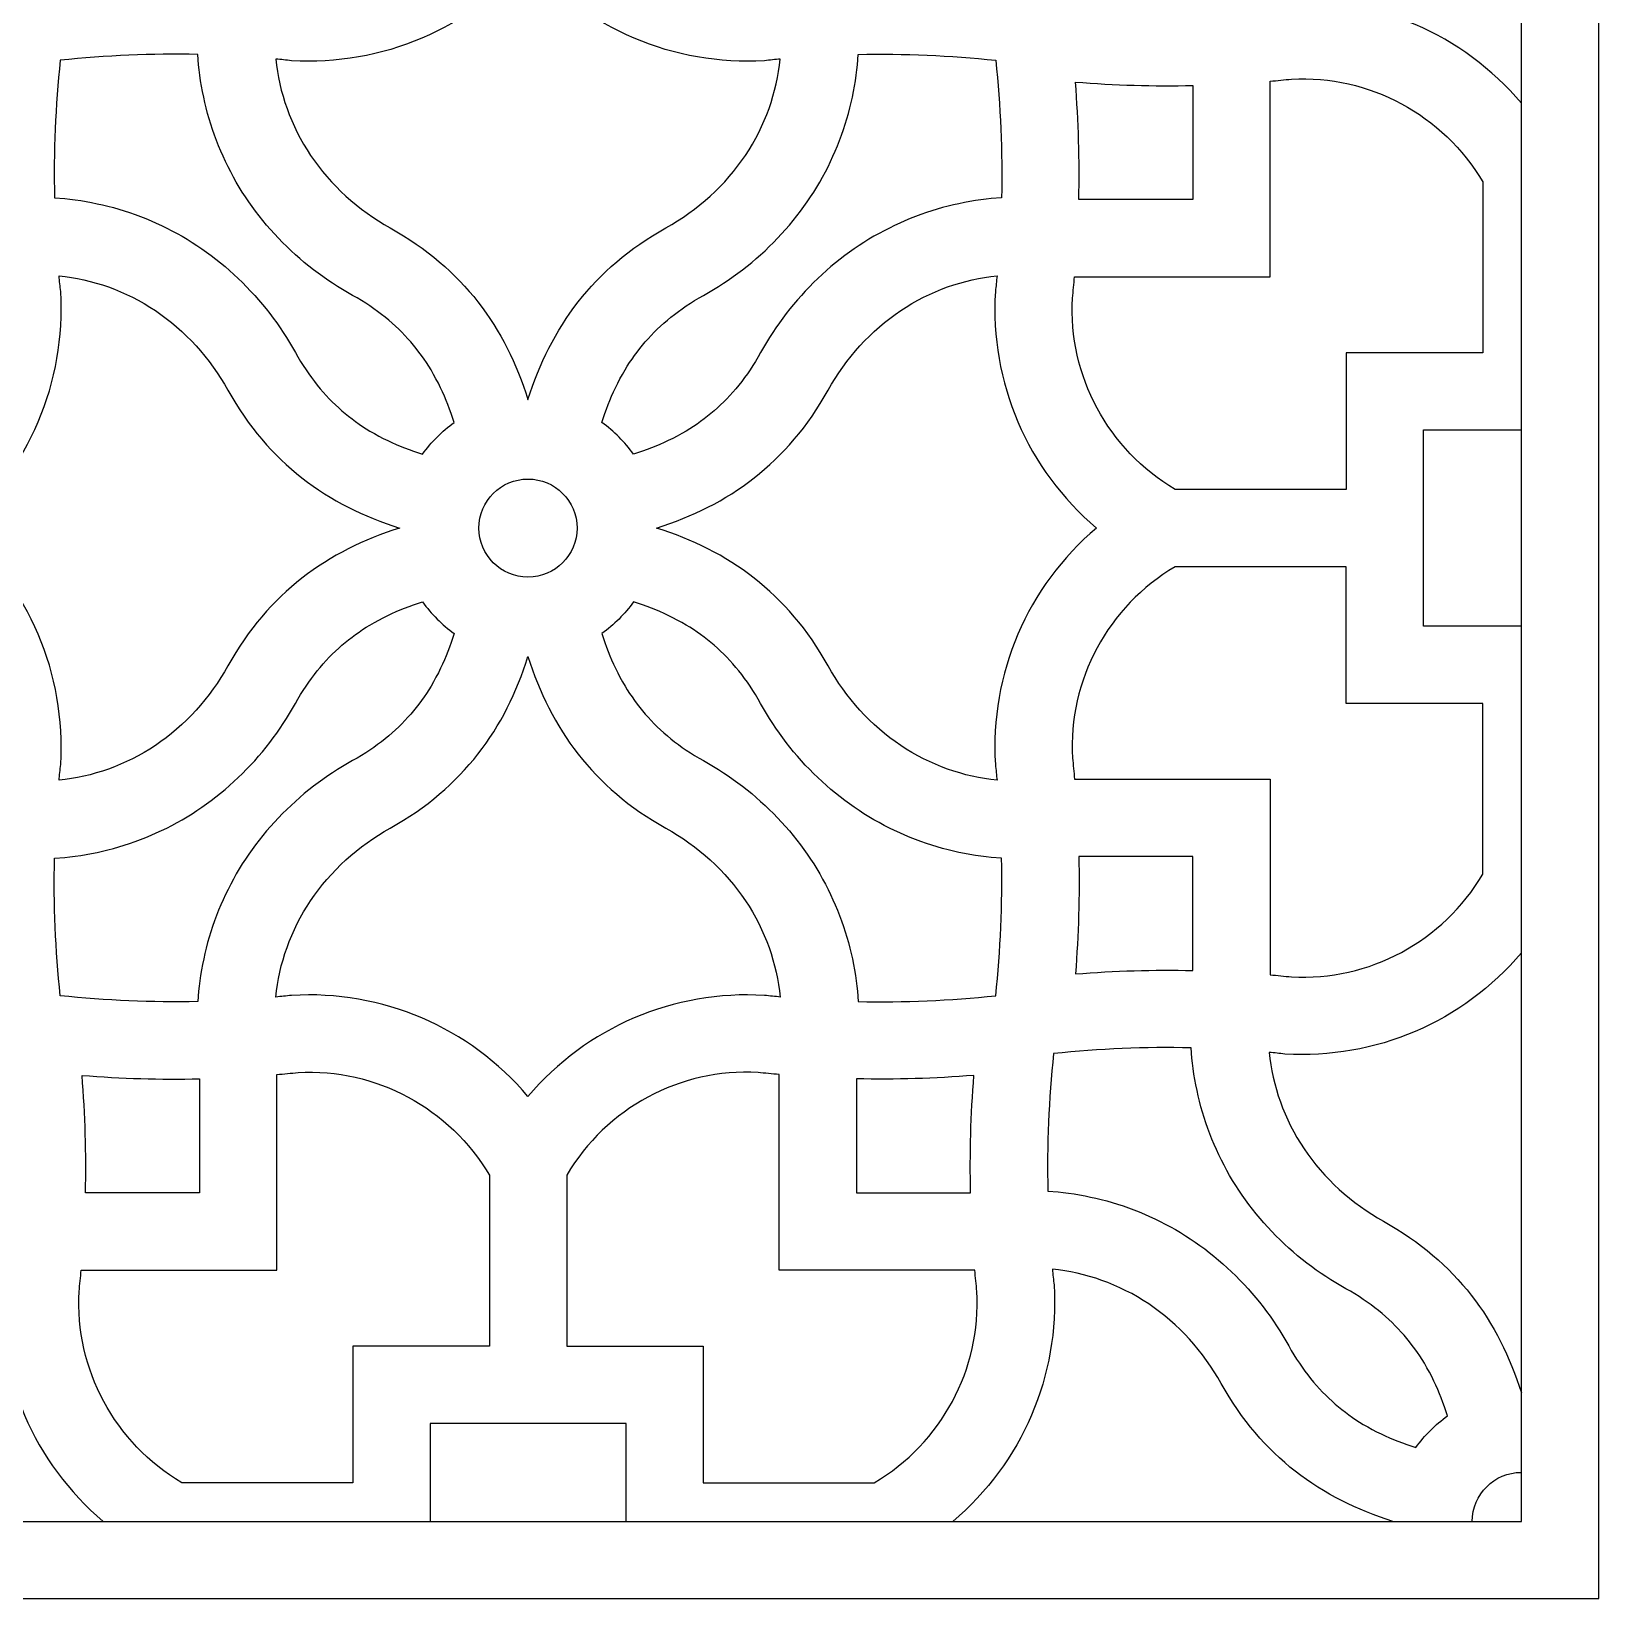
# Model space of a CAD drawing. Extents: x 195 to 842, y 474 to 1122.
# Drawn here: x 596.4 to 842.2, y 474.1 to 720 of the extents above; entities that cross this region are included whole.
import ezdxf

# ---------------------------------------------------------------- set-up
doc = ezdxf.new("R2010")
doc.units = 0
doc.layers.add('LAYER_01', color=7, linetype='CONTINUOUS')

msp = doc.modelspace()

# ---------------------------------------------------------------- linework, layer by layer
at = {"layer": 'LAYER_01'}
for points in [[(194.74, 474.12), (842.23, 474.12), (842.23, 1121.61), (194.74, 1121.61)], [(206.86, 486.24), (830.1, 486.24), (830.1, 1109.48), (206.86, 1109.48)]]:
    msp.add_lwpolyline(points, close=True, dxfattribs=at)
for points in [[(674.29, 731.23, -0.237112), (637.21, 715.36, 0.003722), (634.72, 715.62), (634.84, 714.65), (634.99, 713.67), (635.16, 712.7), (635.37, 711.72), (635.6, 710.75), (635.87, 709.78), (636.17, 708.82), (636.49, 707.86), (636.85, 706.91), (637.24, 705.96), (637.66, 705.03), (638.1, 704.1), (638.58, 703.18), (639.09, 702.28), (639.63, 701.39), (640.2, 700.51), (640.79, 699.65), (641.42, 698.8), (642.07, 697.98), (642.75, 697.17), (643.45, 696.37), (644.18, 695.6), (644.94, 694.85), (645.71, 694.12), (646.52, 693.41), (647.34, 692.73), (648.18, 692.07), (649.05, 691.43), (649.93, 690.82), (650.83, 690.23), (651.75, 689.67), (652.68, 689.13), (653.74, 688.52), (654.77, 687.9), (655.78, 687.26), (656.75, 686.6), (657.7, 685.93), (658.62, 685.24), (659.51, 684.54), (660.38, 683.82), (661.23, 683.08), (662.04, 682.33), (662.84, 681.56), (663.61, 680.78), (664.35, 679.98), (665.07, 679.17), (665.77, 678.35), (666.44, 677.51), (667.09, 676.65), (667.72, 675.78), (668.33, 674.9), (668.91, 674), (669.47, 673.09), (670.01, 672.17), (670.53, 671.23), (671.03, 670.28), (671.51, 669.31), (671.96, 668.33), (672.4, 667.34), (672.82, 666.34), (673.22, 665.32), (673.6, 664.29), (673.95, 663.25), (674.29, 662.2), (674.63, 663.25), (674.99, 664.29), (675.37, 665.32), (675.77, 666.34), (676.19, 667.34), (676.62, 668.33), (677.08, 669.31), (677.56, 670.28), (678.06, 671.23), (678.58, 672.17), (679.12, 673.09), (679.68, 674), (680.26, 674.9), (680.87, 675.78), (681.5, 676.65), (682.15, 677.51), (682.82, 678.35), (683.52, 679.17), (684.24, 679.98), (684.98, 680.78), (685.75, 681.56), (686.55, 682.33), (687.36, 683.08), (688.21, 683.82), (689.08, 684.54), (689.97, 685.24), (690.89, 685.93), (691.84, 686.6), (692.81, 687.26), (693.82, 687.9), (694.85, 688.52), (695.91, 689.13), (696.84, 689.67), (697.76, 690.23), (698.66, 690.82), (699.54, 691.43), (700.4, 692.07), (701.25, 692.73), (702.07, 693.41), (702.87, 694.12), (703.65, 694.85), (704.41, 695.6), (705.14, 696.37), (705.84, 697.17), (706.52, 697.98), (707.17, 698.8), (707.8, 699.65), (708.39, 700.51), (708.96, 701.39), (709.5, 702.28), (710.01, 703.18), (710.49, 704.1), (710.93, 705.03), (711.35, 705.96), (711.74, 706.91), (712.1, 707.86), (712.42, 708.82), (712.72, 709.78), (712.98, 710.75), (713.22, 711.72), (713.43, 712.7), (713.6, 713.67), (713.75, 714.65), (713.87, 715.62, 0.003722), (711.37, 715.36, -0.237112)], [(600.02, 693.85), (601.64, 693.72), (602.45, 693.63), (603.26, 693.53), (604.13, 693.41), (604.99, 693.27), (605.85, 693.11), (606.71, 692.93), (607.56, 692.74), (608.41, 692.54), (609.26, 692.31), (610.1, 692.07), (610.96, 691.81), (611.81, 691.53), (612.66, 691.24), (613.5, 690.93), (614.34, 690.6), (615.17, 690.25), (615.99, 689.89), (616.8, 689.51), (617.62, 689.11), (618.44, 688.69), (619.24, 688.26), (620.04, 687.81), (620.82, 687.34), (621.6, 686.86), (622.37, 686.37), (623.13, 685.86), (623.88, 685.33), (624.62, 684.78), (625.35, 684.22), (626.07, 683.64), (626.78, 683.05), (627.48, 682.45), (628.17, 681.83), (628.85, 681.2), (629.51, 680.55), (630.16, 679.9), (630.79, 679.23), (631.42, 678.54), (632.03, 677.85), (632.63, 677.14), (633.21, 676.43), (633.78, 675.7), (634.33, 674.97), (634.87, 674.22), (635.4, 673.47), (635.91, 672.71), (636.4, 671.93), (636.89, 671.15), (637.35, 670.36), (637.81, 669.57), (638.2, 668.88), (638.61, 668.19), (639.03, 667.52), (639.47, 666.85), (639.89, 666.24), (640.33, 665.64), (640.78, 665.04), (641.24, 664.46), (641.69, 663.91), (642.16, 663.37), (642.63, 662.85), (643.12, 662.33), (643.6, 661.84), (644.09, 661.37), (644.6, 660.9), (645.11, 660.44), (645.63, 660.01), (646.15, 659.58), (646.69, 659.17), (647.23, 658.76), (647.79, 658.37), (648.35, 657.99), (648.92, 657.62), (649.5, 657.27), (650.19, 656.87), (650.88, 656.48), (651.58, 656.12), (652.29, 655.76), (652.95, 655.46), (653.6, 655.17), (654.26, 654.89), (654.93, 654.62), (655.63, 654.35), (656.34, 654.1), (657.76, 653.63, -0.087587), (662.72, 658.59), (662.25, 660.01), (662, 660.72), (661.73, 661.42), (661.46, 662.08), (661.18, 662.75), (660.89, 663.4), (660.58, 664.05), (660.23, 664.77), (659.86, 665.47), (659.48, 666.16), (659.08, 666.85), (658.72, 667.43), (658.36, 668), (657.98, 668.56), (657.58, 669.12), (657.18, 669.66), (656.77, 670.2), (656.34, 670.72), (655.9, 671.24), (655.45, 671.75), (654.98, 672.26), (654.51, 672.75), (654.02, 673.23), (653.5, 673.72), (652.98, 674.19), (652.44, 674.66), (651.89, 675.11), (651.31, 675.57), (650.71, 676.02), (650.11, 676.45), (649.5, 676.88), (648.83, 677.31), (648.16, 677.74), (647.47, 678.15), (646.78, 678.54), (645.98, 678.99), (645.19, 679.46), (644.41, 679.95), (643.64, 680.44), (642.88, 680.95), (642.13, 681.48), (641.38, 682.02), (640.65, 682.57), (639.92, 683.14), (639.2, 683.72), (638.5, 684.32), (637.8, 684.93), (637.12, 685.55), (636.45, 686.19), (635.79, 686.84), (635.15, 687.5), (634.52, 688.18), (633.9, 688.87), (633.3, 689.56), (632.7, 690.28), (632.13, 691), (631.57, 691.73), (631.02, 692.47), (630.49, 693.22), (629.98, 693.98), (629.48, 694.75), (629, 695.53), (628.54, 696.31), (628.09, 697.11), (627.66, 697.91), (627.24, 698.73), (626.84, 699.55), (626.46, 700.36), (626.1, 701.18), (625.75, 702.01), (625.42, 702.85), (625.11, 703.69), (624.82, 704.54), (624.54, 705.39), (624.27, 706.25), (624.04, 707.09), (623.81, 707.94), (623.61, 708.79), (623.42, 709.64), (623.24, 710.5), (623.08, 711.36), (622.94, 712.22), (622.82, 713.09), (622.71, 713.9), (622.63, 714.71), (622.49, 716.33, 0.032077), (600.93, 715.42, 0.032077)], [(748.57, 693.85), (746.95, 693.72), (746.14, 693.63), (745.33, 693.53), (744.46, 693.41), (743.6, 693.27), (742.74, 693.11), (741.88, 692.93), (741.03, 692.74), (740.18, 692.54), (739.33, 692.31), (738.49, 692.07), (737.63, 691.81), (736.78, 691.53), (735.93, 691.24), (735.09, 690.93), (734.25, 690.6), (733.42, 690.25), (732.6, 689.89), (731.79, 689.51), (730.97, 689.11), (730.15, 688.69), (729.35, 688.26), (728.55, 687.81), (727.77, 687.34), (726.99, 686.86), (726.22, 686.37), (725.46, 685.86), (724.71, 685.33), (723.97, 684.78), (723.24, 684.22), (722.52, 683.64), (721.8, 683.05), (721.11, 682.45), (720.42, 681.83), (719.74, 681.2), (719.08, 680.55), (718.43, 679.9), (717.79, 679.23), (717.17, 678.54), (716.56, 677.85), (715.96, 677.14), (715.38, 676.43), (714.81, 675.7), (714.26, 674.97), (713.72, 674.22), (713.19, 673.47), (712.68, 672.71), (712.19, 671.93), (711.7, 671.15), (711.23, 670.36), (710.78, 669.57), (710.39, 668.88), (709.98, 668.19), (709.56, 667.52), (709.12, 666.85), (708.7, 666.24), (708.26, 665.64), (707.81, 665.04), (707.35, 664.46), (706.9, 663.91), (706.43, 663.37), (705.96, 662.85), (705.47, 662.33), (704.99, 661.84), (704.5, 661.37), (703.99, 660.9), (703.48, 660.44), (702.96, 660.01), (702.44, 659.58), (701.9, 659.17), (701.36, 658.76), (700.8, 658.37), (700.24, 657.99), (699.67, 657.62), (699.09, 657.27), (698.4, 656.87), (697.71, 656.48), (697.01, 656.12), (696.29, 655.76), (695.64, 655.46), (694.99, 655.17), (694.33, 654.89), (693.66, 654.62), (692.96, 654.35), (692.25, 654.1), (690.83, 653.63, 0.087587), (685.87, 658.59), (686.34, 660.01), (686.59, 660.72), (686.86, 661.42), (687.13, 662.08), (687.41, 662.75), (687.7, 663.4), (688, 664.05), (688.36, 664.77), (688.72, 665.47), (689.11, 666.16), (689.51, 666.85), (689.87, 667.43), (690.23, 668), (690.61, 668.56), (691.01, 669.12), (691.41, 669.66), (691.82, 670.2), (692.25, 670.72), (692.69, 671.24), (693.14, 671.75), (693.61, 672.26), (694.08, 672.75), (694.57, 673.23), (695.09, 673.72), (695.61, 674.19), (696.15, 674.66), (696.7, 675.11), (697.28, 675.57), (697.88, 676.02), (698.48, 676.45), (699.09, 676.88), (699.76, 677.31), (700.43, 677.74), (701.12, 678.15), (701.81, 678.54), (702.6, 678.99), (703.39, 679.46), (704.18, 679.95), (704.95, 680.44), (705.71, 680.95), (706.46, 681.48), (707.21, 682.02), (707.94, 682.57), (708.67, 683.14), (709.38, 683.72), (710.09, 684.32), (710.78, 684.93), (711.47, 685.55), (712.14, 686.19), (712.79, 686.84), (713.44, 687.5), (714.07, 688.18), (714.69, 688.87), (715.29, 689.56), (715.88, 690.28), (716.46, 691), (717.02, 691.73), (717.57, 692.47), (718.1, 693.22), (718.61, 693.98), (719.1, 694.75), (719.59, 695.53), (720.05, 696.31), (720.5, 697.11), (720.93, 697.91), (721.35, 698.73), (721.75, 699.55), (722.13, 700.36), (722.49, 701.18), (722.84, 702.01), (723.17, 702.85), (723.48, 703.69), (723.77, 704.54), (724.05, 705.39), (724.31, 706.25), (724.55, 707.09), (724.78, 707.94), (724.98, 708.79), (725.17, 709.64), (725.35, 710.5), (725.51, 711.36), (725.65, 712.22), (725.77, 713.09), (725.87, 713.9), (725.96, 714.71), (726.09, 716.33, -0.032077), (747.66, 715.42, -0.032077)], [(824.04, 669.55), (802.61, 669.55), (802.61, 648.12), (775.81, 648.12, -0.280109), (759.69, 678.13, 0.004613), (760.02, 681.44), (790.72, 681.44), (790.72, 712.14, 0.004613), (794.03, 712.47, -0.280109), (824.04, 696.35)], [(760.69, 693.57, 0.02556), (760.16, 712, 0.02556), (778.59, 711.47), (778.59, 693.57)], [(600.99, 679.13, -0.003722), (600.73, 681.63), (601.7, 681.51), (602.68, 681.36), (603.65, 681.19), (604.63, 680.98), (605.6, 680.74), (606.57, 680.48), (607.53, 680.18), (608.49, 679.86), (609.44, 679.5), (610.39, 679.11), (611.32, 678.69), (612.25, 678.24), (613.16, 677.77), (614.07, 677.26), (614.96, 676.72), (615.84, 676.15), (616.7, 675.56), (617.54, 674.93), (618.37, 674.28), (619.18, 673.6), (619.97, 672.9), (620.75, 672.17), (621.5, 671.41), (622.23, 670.63), (622.94, 669.83), (623.62, 669.01), (624.28, 668.16), (624.92, 667.3), (625.53, 666.42), (626.12, 665.52), (626.68, 664.6), (627.22, 663.66), (627.83, 662.61), (628.45, 661.58), (629.09, 660.57), (629.75, 659.6), (630.42, 658.65), (631.11, 657.73), (631.81, 656.83), (632.53, 655.97), (633.27, 655.12), (634.02, 654.31), (634.79, 653.51), (635.57, 652.74), (636.37, 652), (637.18, 651.28), (638, 650.58), (638.84, 649.91), (639.7, 649.26), (640.57, 648.63), (641.45, 648.02), (642.35, 647.44), (643.26, 646.88), (644.18, 646.34), (645.12, 645.82), (646.07, 645.32), (647.04, 644.84), (648.01, 644.38), (649, 643.95), (650.01, 643.53), (651.03, 643.13), (652.06, 642.75), (653.1, 642.39), (654.15, 642.05), (653.1, 641.71), (652.06, 641.36), (651.03, 640.98), (650.01, 640.58), (649, 640.16), (648.01, 639.72), (647.04, 639.27), (646.07, 638.79), (645.12, 638.29), (644.18, 637.77), (643.26, 637.23), (642.35, 636.67), (641.45, 636.08), (640.57, 635.48), (639.7, 634.85), (638.84, 634.2), (638, 633.53), (637.18, 632.83), (636.37, 632.11), (635.57, 631.36), (634.79, 630.6), (634.02, 629.8), (633.27, 628.99), (632.53, 628.14), (631.81, 627.27), (631.11, 626.38), (630.42, 625.46), (629.75, 624.51), (629.09, 623.54), (628.45, 622.53), (627.83, 621.5), (627.22, 620.44), (626.68, 619.51), (626.12, 618.59), (625.53, 617.69), (624.92, 616.81), (624.28, 615.94), (623.62, 615.1), (622.94, 614.28), (622.23, 613.47), (621.5, 612.69), (620.75, 611.94), (619.97, 611.21), (619.18, 610.5), (618.37, 609.83), (617.54, 609.17), (616.7, 608.55), (615.84, 607.95), (614.96, 607.39), (614.07, 606.85), (613.16, 606.34), (612.25, 605.86), (611.32, 605.42), (610.39, 605), (609.44, 604.61), (608.49, 604.25), (607.53, 603.93), (606.57, 603.63), (605.6, 603.36), (604.63, 603.13), (603.65, 602.92), (602.68, 602.75), (601.7, 602.6), (600.73, 602.48, -0.003722), (600.99, 604.97, 0.237112), (585.12, 642.05, 0.237112)], [(763.47, 642.05, 0.237112), (747.6, 604.97, -0.003722), (747.86, 602.48), (746.89, 602.6), (745.91, 602.75), (744.94, 602.92), (743.96, 603.13), (742.99, 603.36), (742.02, 603.63), (741.06, 603.93), (740.1, 604.25), (739.15, 604.61), (738.2, 605), (737.27, 605.42), (736.34, 605.86), (735.42, 606.34), (734.52, 606.85), (733.63, 607.39), (732.75, 607.95), (731.89, 608.55), (731.05, 609.17), (730.22, 609.83), (729.41, 610.5), (728.61, 611.21), (727.84, 611.94), (727.09, 612.69), (726.36, 613.47), (725.65, 614.28), (724.97, 615.1), (724.31, 615.94), (723.67, 616.81), (723.06, 617.69), (722.47, 618.59), (721.91, 619.51), (721.37, 620.44), (720.76, 621.5), (720.14, 622.53), (719.5, 623.54), (718.84, 624.51), (718.17, 625.46), (717.48, 626.38), (716.78, 627.27), (716.06, 628.14), (715.32, 628.99), (714.57, 629.8), (713.8, 630.6), (713.02, 631.36), (712.22, 632.11), (711.41, 632.83), (710.59, 633.53), (709.75, 634.2), (708.89, 634.85), (708.02, 635.48), (707.14, 636.08), (706.24, 636.67), (705.33, 637.23), (704.41, 637.77), (703.47, 638.29), (702.52, 638.79), (701.55, 639.27), (700.58, 639.72), (699.58, 640.16), (698.58, 640.58), (697.56, 640.98), (696.53, 641.36), (695.49, 641.71), (694.44, 642.05), (695.49, 642.39), (696.53, 642.75), (697.56, 643.13), (698.58, 643.53), (699.58, 643.95), (700.58, 644.38), (701.55, 644.84), (702.52, 645.32), (703.47, 645.82), (704.41, 646.34), (705.33, 646.88), (706.24, 647.44), (707.14, 648.02), (708.02, 648.63), (708.89, 649.26), (709.75, 649.91), (710.59, 650.58), (711.41, 651.28), (712.22, 652), (713.02, 652.74), (713.8, 653.51), (714.57, 654.31), (715.32, 655.12), (716.06, 655.97), (716.78, 656.83), (717.48, 657.73), (718.17, 658.65), (718.84, 659.6), (719.5, 660.57), (720.14, 661.58), (720.76, 662.61), (721.37, 663.66), (721.91, 664.6), (722.47, 665.52), (723.06, 666.42), (723.67, 667.3), (724.31, 668.16), (724.97, 669.01), (725.65, 669.83), (726.36, 670.63), (727.09, 671.41), (727.84, 672.17), (728.61, 672.9), (729.41, 673.6), (730.22, 674.28), (731.05, 674.93), (731.89, 675.56), (732.75, 676.15), (733.63, 676.72), (734.52, 677.26), (735.42, 677.77), (736.34, 678.24), (737.27, 678.69), (738.2, 679.11), (739.15, 679.5), (740.1, 679.86), (741.06, 680.18), (742.02, 680.48), (742.99, 680.74), (743.96, 680.98), (744.94, 681.19), (745.91, 681.36), (746.89, 681.51), (747.86, 681.63, -0.003722), (747.6, 679.13, 0.237112)], [(824.04, 614.55), (802.61, 614.55), (802.61, 635.99), (775.81, 635.99, 0.280109), (759.69, 605.98, -0.004613), (760.02, 602.67), (790.72, 602.67), (790.72, 571.97, -0.004613), (794.03, 571.64, 0.280109), (824.04, 587.76)], [(600.02, 590.25), (601.64, 590.39), (602.45, 590.47), (603.26, 590.58), (604.13, 590.7), (604.99, 590.84), (605.85, 591), (606.71, 591.17), (607.56, 591.37), (608.41, 591.57), (609.26, 591.79), (610.1, 592.03), (610.96, 592.3), (611.81, 592.57), (612.66, 592.87), (613.5, 593.18), (614.34, 593.51), (615.17, 593.86), (615.99, 594.22), (616.8, 594.6), (617.62, 595), (618.44, 595.41), (619.24, 595.85), (620.04, 596.3), (620.82, 596.76), (621.6, 597.24), (622.37, 597.74), (623.13, 598.25), (623.88, 598.78), (624.62, 599.33), (625.35, 599.89), (626.07, 600.46), (626.78, 601.06), (627.48, 601.66), (628.17, 602.28), (628.85, 602.91), (629.51, 603.55), (630.16, 604.21), (630.79, 604.88), (631.42, 605.56), (632.03, 606.26), (632.63, 606.96), (633.21, 607.68), (633.78, 608.41), (634.33, 609.14), (634.87, 609.88), (635.4, 610.64), (635.91, 611.4), (636.4, 612.17), (636.89, 612.95), (637.35, 613.74), (637.81, 614.54), (638.2, 615.23), (638.61, 615.92), (639.03, 616.59), (639.47, 617.25), (639.89, 617.87), (640.33, 618.47), (640.78, 619.07), (641.24, 619.65), (641.69, 620.2), (642.16, 620.74), (642.63, 621.26), (643.12, 621.78), (643.6, 622.27), (644.09, 622.74), (644.6, 623.21), (645.11, 623.66), (645.63, 624.1), (646.15, 624.53), (646.69, 624.94), (647.23, 625.34), (647.79, 625.74), (648.35, 626.12), (648.92, 626.48), (649.5, 626.84), (650.19, 627.24), (650.88, 627.62), (651.58, 627.99), (652.29, 628.34), (652.95, 628.65), (653.6, 628.94), (654.26, 629.22), (654.93, 629.49), (655.63, 629.76), (656.34, 630.01), (657.76, 630.48, 0.087587), (662.72, 625.52), (662.25, 624.1), (662, 623.39), (661.73, 622.69), (661.46, 622.02), (661.18, 621.36), (660.89, 620.7), (660.58, 620.05), (660.23, 619.34), (659.86, 618.64), (659.48, 617.95), (659.08, 617.26), (658.72, 616.68), (658.36, 616.11), (657.98, 615.55), (657.58, 614.99), (657.18, 614.45), (656.77, 613.91), (656.34, 613.39), (655.9, 612.87), (655.45, 612.36), (654.98, 611.85), (654.51, 611.36), (654.02, 610.88), (653.5, 610.39), (652.98, 609.91), (652.44, 609.45), (651.89, 609), (651.31, 608.54), (650.71, 608.09), (650.11, 607.65), (649.5, 607.23), (648.83, 606.79), (648.16, 606.37), (647.47, 605.96), (646.78, 605.57), (645.98, 605.11), (645.19, 604.65), (644.41, 604.16), (643.64, 603.67), (642.88, 603.16), (642.13, 602.63), (641.38, 602.09), (640.65, 601.54), (639.92, 600.97), (639.2, 600.39), (638.5, 599.79), (637.8, 599.18), (637.12, 598.55), (636.45, 597.92), (635.79, 597.27), (635.15, 596.6), (634.52, 595.93), (633.9, 595.24), (633.3, 594.54), (632.7, 593.83), (632.13, 593.11), (631.57, 592.38), (631.02, 591.64), (630.49, 590.89), (629.98, 590.13), (629.48, 589.36), (629, 588.58), (628.54, 587.8), (628.09, 587), (627.66, 586.2), (627.24, 585.38), (626.84, 584.56), (626.46, 583.75), (626.1, 582.93), (625.75, 582.1), (625.42, 581.26), (625.11, 580.42), (624.82, 579.57), (624.54, 578.72), (624.27, 577.86), (624.04, 577.02), (623.81, 576.17), (623.61, 575.32), (623.42, 574.47), (623.24, 573.61), (623.08, 572.75), (622.94, 571.89), (622.82, 571.02), (622.71, 570.21), (622.63, 569.4), (622.49, 567.78, -0.032077), (600.93, 568.69, -0.032077)], [(748.57, 590.25), (746.95, 590.39), (746.14, 590.47), (745.33, 590.58), (744.46, 590.7), (743.6, 590.84), (742.74, 591), (741.88, 591.17), (741.03, 591.37), (740.18, 591.57), (739.33, 591.79), (738.49, 592.03), (737.63, 592.3), (736.78, 592.57), (735.93, 592.87), (735.09, 593.18), (734.25, 593.51), (733.42, 593.86), (732.6, 594.22), (731.79, 594.6), (730.97, 595), (730.15, 595.41), (729.35, 595.85), (728.55, 596.3), (727.77, 596.76), (726.99, 597.24), (726.22, 597.74), (725.46, 598.25), (724.71, 598.78), (723.97, 599.33), (723.24, 599.89), (722.52, 600.46), (721.8, 601.06), (721.11, 601.66), (720.42, 602.28), (719.74, 602.91), (719.08, 603.55), (718.43, 604.21), (717.79, 604.88), (717.17, 605.56), (716.56, 606.26), (715.96, 606.96), (715.38, 607.68), (714.81, 608.41), (714.26, 609.14), (713.72, 609.88), (713.19, 610.64), (712.68, 611.4), (712.19, 612.17), (711.7, 612.95), (711.23, 613.74), (710.78, 614.54), (710.39, 615.23), (709.98, 615.92), (709.56, 616.59), (709.12, 617.25), (708.7, 617.87), (708.26, 618.47), (707.81, 619.07), (707.35, 619.65), (706.9, 620.2), (706.43, 620.74), (705.96, 621.26), (705.47, 621.78), (704.99, 622.27), (704.5, 622.74), (703.99, 623.21), (703.48, 623.66), (702.96, 624.1), (702.44, 624.53), (701.9, 624.94), (701.36, 625.34), (700.8, 625.74), (700.24, 626.12), (699.67, 626.48), (699.09, 626.84), (698.4, 627.24), (697.71, 627.62), (697.01, 627.99), (696.29, 628.34), (695.64, 628.65), (694.99, 628.94), (694.33, 629.22), (693.66, 629.49), (692.96, 629.76), (692.25, 630.01), (690.83, 630.48, -0.087587), (685.87, 625.52), (686.34, 624.1), (686.59, 623.39), (686.86, 622.69), (687.13, 622.02), (687.41, 621.36), (687.7, 620.7), (688, 620.05), (688.36, 619.34), (688.72, 618.64), (689.11, 617.95), (689.51, 617.26), (689.87, 616.68), (690.23, 616.11), (690.61, 615.55), (691.01, 614.99), (691.41, 614.45), (691.82, 613.91), (692.25, 613.39), (692.69, 612.87), (693.14, 612.36), (693.61, 611.85), (694.08, 611.36), (694.57, 610.88), (695.09, 610.39), (695.61, 609.91), (696.15, 609.45), (696.7, 609), (697.28, 608.54), (697.88, 608.09), (698.48, 607.65), (699.09, 607.23), (699.76, 606.79), (700.43, 606.37), (701.12, 605.96), (701.81, 605.57), (702.6, 605.11), (703.39, 604.65), (704.18, 604.16), (704.95, 603.67), (705.71, 603.16), (706.46, 602.63), (707.21, 602.09), (707.94, 601.54), (708.67, 600.97), (709.38, 600.39), (710.09, 599.79), (710.78, 599.18), (711.47, 598.55), (712.14, 597.92), (712.79, 597.27), (713.44, 596.6), (714.07, 595.93), (714.69, 595.24), (715.29, 594.54), (715.88, 593.83), (716.46, 593.11), (717.02, 592.38), (717.57, 591.64), (718.1, 590.89), (718.61, 590.13), (719.1, 589.36), (719.59, 588.58), (720.05, 587.8), (720.5, 587), (720.93, 586.2), (721.35, 585.38), (721.75, 584.56), (722.13, 583.75), (722.49, 582.93), (722.84, 582.1), (723.17, 581.26), (723.48, 580.42), (723.77, 579.57), (724.05, 578.72), (724.31, 577.86), (724.55, 577.02), (724.78, 576.17), (724.98, 575.32), (725.17, 574.47), (725.35, 573.61), (725.51, 572.75), (725.65, 571.89), (725.77, 571.02), (725.87, 570.21), (725.96, 569.4), (726.09, 567.78, 0.032077), (747.66, 568.69, 0.032077)], [(674.29, 552.88, 0.237112), (637.21, 568.74, -0.003722), (634.72, 568.49), (634.84, 569.46), (634.99, 570.44), (635.16, 571.41), (635.37, 572.39), (635.6, 573.36), (635.87, 574.33), (636.17, 575.29), (636.49, 576.25), (636.85, 577.2), (637.24, 578.15), (637.66, 579.08), (638.1, 580.01), (638.58, 580.92), (639.09, 581.83), (639.63, 582.72), (640.2, 583.6), (640.79, 584.46), (641.42, 585.3), (642.07, 586.13), (642.75, 586.94), (643.45, 587.73), (644.18, 588.51), (644.94, 589.26), (645.71, 589.99), (646.52, 590.69), (647.34, 591.38), (648.18, 592.04), (649.05, 592.68), (649.93, 593.29), (650.83, 593.88), (651.75, 594.44), (652.68, 594.98), (653.74, 595.59), (654.77, 596.21), (655.78, 596.85), (656.75, 597.51), (657.7, 598.18), (658.62, 598.87), (659.51, 599.57), (660.38, 600.29), (661.23, 601.03), (662.04, 601.78), (662.84, 602.55), (663.61, 603.33), (664.35, 604.13), (665.07, 604.94), (665.77, 605.76), (666.44, 606.6), (667.09, 607.46), (667.72, 608.33), (668.33, 609.21), (668.91, 610.11), (669.47, 611.02), (670.01, 611.94), (670.53, 612.88), (671.03, 613.83), (671.51, 614.8), (671.96, 615.77), (672.4, 616.76), (672.82, 617.77), (673.22, 618.79), (673.6, 619.82), (673.95, 620.86), (674.29, 621.91), (674.63, 620.86), (674.99, 619.82), (675.37, 618.79), (675.77, 617.77), (676.19, 616.76), (676.62, 615.77), (677.08, 614.8), (677.56, 613.83), (678.06, 612.88), (678.58, 611.94), (679.12, 611.02), (679.68, 610.11), (680.26, 609.21), (680.87, 608.33), (681.5, 607.46), (682.15, 606.6), (682.82, 605.76), (683.52, 604.94), (684.24, 604.13), (684.98, 603.33), (685.75, 602.55), (686.55, 601.78), (687.36, 601.03), (688.21, 600.29), (689.08, 599.57), (689.97, 598.87), (690.89, 598.18), (691.84, 597.51), (692.81, 596.85), (693.82, 596.21), (694.85, 595.59), (695.91, 594.98), (696.84, 594.44), (697.76, 593.88), (698.66, 593.29), (699.54, 592.68), (700.4, 592.04), (701.25, 591.38), (702.07, 590.69), (702.87, 589.99), (703.65, 589.26), (704.41, 588.51), (705.14, 587.73), (705.84, 586.94), (706.52, 586.13), (707.17, 585.3), (707.8, 584.46), (708.39, 583.6), (708.96, 582.72), (709.5, 581.83), (710.01, 580.92), (710.49, 580.01), (710.93, 579.08), (711.35, 578.15), (711.74, 577.2), (712.1, 576.25), (712.42, 575.29), (712.72, 574.33), (712.98, 573.36), (713.22, 572.39), (713.43, 571.41), (713.6, 570.44), (713.75, 569.46), (713.87, 568.49, -0.003722), (711.37, 568.74, 0.237112)], [(760.69, 590.54, -0.02556), (760.16, 572.11, -0.02556), (778.59, 572.64), (778.59, 590.54)], [(802.59, 522.73), (801.79, 523.18), (801, 523.65), (800.22, 524.14), (799.45, 524.63), (798.69, 525.14), (797.94, 525.67), (797.19, 526.21), (796.46, 526.76), (795.73, 527.33), (795.01, 527.91), (794.31, 528.51), (793.61, 529.12), (792.93, 529.74), (792.26, 530.38), (791.61, 531.03), (790.96, 531.69), (790.33, 532.37), (789.71, 533.05), (789.11, 533.75), (788.52, 534.46), (787.94, 535.19), (787.38, 535.92), (786.83, 536.66), (786.3, 537.41), (785.79, 538.17), (785.3, 538.94), (784.81, 539.71), (784.35, 540.5), (783.9, 541.3), (783.47, 542.1), (783.05, 542.91), (782.65, 543.74), (782.27, 544.55), (781.91, 545.37), (781.56, 546.2), (781.23, 547.04), (780.92, 547.88), (780.63, 548.73), (780.35, 549.58), (780.08, 550.44), (779.85, 551.28), (779.62, 552.13), (779.42, 552.98), (779.23, 553.83), (779.05, 554.69), (778.89, 555.55), (778.75, 556.41), (778.63, 557.28), (778.52, 558.09), (778.44, 558.9), (778.3, 560.52, 0.032077), (756.74, 559.61, 0.032077), (755.83, 538.04), (757.45, 537.91), (758.26, 537.82), (759.07, 537.72), (759.94, 537.6), (760.8, 537.46), (761.66, 537.3), (762.52, 537.12), (763.37, 536.93), (764.22, 536.73), (765.07, 536.5), (765.91, 536.26), (766.77, 536), (767.62, 535.72), (768.47, 535.43), (769.31, 535.11), (770.15, 534.79), (770.98, 534.44), (771.8, 534.08), (772.61, 533.7), (773.43, 533.3), (774.25, 532.88), (775.05, 532.45), (775.85, 532), (776.63, 531.53), (777.41, 531.05), (778.18, 530.56), (778.94, 530.05), (779.69, 529.51), (780.43, 528.97), (781.16, 528.41), (781.88, 527.83), (782.59, 527.24), (783.29, 526.64), (783.98, 526.02), (784.66, 525.39), (785.32, 524.74), (785.97, 524.09), (786.6, 523.42), (787.23, 522.73), (787.84, 522.04), (788.44, 521.33), (789.02, 520.62), (789.59, 519.89), (790.14, 519.16), (790.68, 518.41), (791.21, 517.66), (791.72, 516.9), (792.21, 516.12), (792.7, 515.34), (793.16, 514.55), (793.62, 513.76), (794.01, 513.07), (794.42, 512.38), (794.84, 511.71), (795.28, 511.04), (795.7, 510.43), (796.14, 509.82), (796.59, 509.23), (797.05, 508.64), (797.5, 508.1), (797.97, 507.56), (798.44, 507.04), (798.93, 506.52), (799.41, 506.03), (799.9, 505.56), (800.41, 505.09), (800.92, 504.63), (801.44, 504.2), (801.96, 503.77), (802.5, 503.36), (803.04, 502.95), (803.6, 502.56), (804.16, 502.18), (804.73, 501.81), (805.31, 501.46), (806, 501.06), (806.69, 500.67), (807.39, 500.31), (808.1, 499.95), (808.76, 499.65), (809.41, 499.36), (810.07, 499.08), (810.74, 498.81), (811.44, 498.54), (812.15, 498.29), (813.57, 497.82, -0.087587), (818.53, 502.78), (818.06, 504.2), (817.81, 504.91), (817.54, 505.61), (817.27, 506.27), (816.99, 506.94), (816.7, 507.59), (816.4, 508.24), (816.04, 508.96), (815.67, 509.66), (815.29, 510.35), (814.89, 511.04), (814.53, 511.62), (814.17, 512.19), (813.79, 512.75), (813.39, 513.31), (812.99, 513.85), (812.58, 514.39), (812.15, 514.91), (811.71, 515.43), (811.26, 515.94), (810.79, 516.45), (810.32, 516.94), (809.83, 517.42), (809.31, 517.91), (808.79, 518.38), (808.25, 518.85), (807.7, 519.3), (807.12, 519.76), (806.52, 520.21), (805.92, 520.64), (805.31, 521.07), (804.64, 521.5), (803.97, 521.93), (803.28, 522.34)], [(646.8, 492.31), (620, 492.31, -0.280109), (603.88, 522.32, 0.004613), (604.21, 525.63), (634.91, 525.63), (634.91, 556.33, 0.004613), (638.22, 556.66, -0.280109), (668.23, 540.54), (668.23, 513.74), (646.8, 513.74)], [(604.35, 556.19, 0.02556), (622.78, 555.66), (622.78, 537.76), (604.88, 537.76, 0.02556)], [(701.79, 492.31), (728.59, 492.31, 0.280109), (744.71, 522.32, -0.004613), (744.38, 525.63), (713.68, 525.63), (713.68, 556.33, -0.004613), (710.37, 556.66, 0.280109), (680.36, 540.54), (680.36, 513.74), (701.79, 513.74)], [(744.24, 556.19, -0.02556), (725.81, 555.66), (725.81, 537.76), (743.71, 537.76, -0.02556)]]:
    msp.add_lwpolyline(points, format="xyb", close=True, dxfattribs=at)
for points in [[(830.1, 708.69, 0.237112), (793.02, 724.56, -0.003722)], [(830.1, 575.42, -0.237112), (793.02, 559.55, 0.003722), (790.53, 559.81), (790.65, 558.83), (790.8, 557.86), (790.97, 556.89), (791.18, 555.91), (791.41, 554.94), (791.68, 553.97), (791.98, 553.01), (792.3, 552.05), (792.66, 551.1), (793.05, 550.15), (793.47, 549.22), (793.91, 548.29), (794.39, 547.37), (794.9, 546.47), (795.44, 545.58), (796.01, 544.7), (796.6, 543.84), (797.23, 542.99), (797.88, 542.17), (798.56, 541.36), (799.26, 540.56), (799.99, 539.79), (800.75, 539.04), (801.52, 538.31), (802.33, 537.6), (803.15, 536.92), (803.99, 536.26), (804.86, 535.62), (805.74, 535.01), (806.64, 534.42), (807.56, 533.86), (808.49, 533.32), (809.55, 532.71), (810.58, 532.09), (811.59, 531.45), (812.56, 530.79), (813.51, 530.12), (814.43, 529.43), (815.32, 528.73), (816.19, 528.01), (817.04, 527.27), (817.85, 526.52), (818.65, 525.75), (819.42, 524.97), (820.16, 524.17), (820.88, 523.36), (821.58, 522.54), (822.25, 521.7), (822.9, 520.84), (823.53, 519.97), (824.14, 519.09), (824.72, 518.19), (825.28, 517.28), (825.82, 516.36), (826.34, 515.42), (826.84, 514.47), (827.32, 513.5), (827.78, 512.52), (828.21, 511.53), (828.63, 510.53), (829.03, 509.51), (829.41, 508.48), (829.76, 507.44), (830.1, 506.39)], [(809.96, 486.24), (808.91, 486.58), (807.87, 486.94), (806.84, 487.32), (805.82, 487.72), (804.82, 488.14), (803.82, 488.57), (802.85, 489.03), (801.88, 489.51), (800.93, 490.01), (799.99, 490.53), (799.07, 491.07), (798.16, 491.63), (797.26, 492.21), (796.38, 492.82), (795.51, 493.45), (794.65, 494.1), (793.81, 494.77), (792.99, 495.47), (792.18, 496.19), (791.38, 496.93), (790.6, 497.7), (789.83, 498.49), (789.08, 499.31), (788.34, 500.16), (787.62, 501.02), (786.92, 501.92), (786.23, 502.84), (785.56, 503.79), (784.9, 504.76), (784.26, 505.77), (783.64, 506.8), (783.03, 507.85), (782.49, 508.79), (781.93, 509.71), (781.34, 510.61), (780.73, 511.49), (780.09, 512.35), (779.43, 513.2), (778.75, 514.02), (778.04, 514.82), (777.31, 515.6), (776.56, 516.36), (775.78, 517.09), (774.99, 517.79), (774.18, 518.47), (773.35, 519.12), (772.51, 519.75), (771.65, 520.34), (770.77, 520.91), (769.88, 521.45), (768.98, 521.96), (768.06, 522.43), (767.13, 522.88), (766.2, 523.3), (765.25, 523.69), (764.3, 524.05), (763.34, 524.37), (762.38, 524.67), (761.41, 524.93), (760.44, 525.17), (759.46, 525.38), (758.49, 525.55), (757.51, 525.7), (756.54, 525.82, 0.003722), (756.8, 523.32, -0.237112), (740.93, 486.24)], [(591.79, 523.32, 0.237112), (607.66, 486.24)]]:
    msp.add_lwpolyline(points, format="xyb", dxfattribs=at)
for points in [[(830.1, 626.68), (814.73, 626.68), (814.73, 657.43), (830.1, 657.43)], [(689.67, 486.24), (689.67, 501.62), (658.92, 501.62), (658.92, 486.24)]]:
    msp.add_lwpolyline(points, dxfattribs=at)
msp.add_circle((674.29, 642.05), 7.69, dxfattribs=at)
at = {"layer": 'LAYER_01', "extrusion": (0, 0, -1)}
for centre, radius, start, end in [((-674.29, 642.05), 20.18, 89.9623, 90.0377), ((-674.29, 642.05), 20.18, 179.9623, 180.0377), ((-830.1, 486.24), 20.18, 89.9623, 90), ((-830.1, 486.24), 7.69, 0, 90), ((-830.1, 486.24), 20.18, 360, 0.0377)]:
    msp.add_arc(centre, radius, start, end, dxfattribs=at)
at = {"layer": 'LAYER_01'}
for start, end in [(179.9623, 180.0377), (269.9623, 270.0377)]:
    msp.add_arc((674.29, 642.05), 20.18, start, end, dxfattribs=at)

doc.saveas('drawing.dxf')
